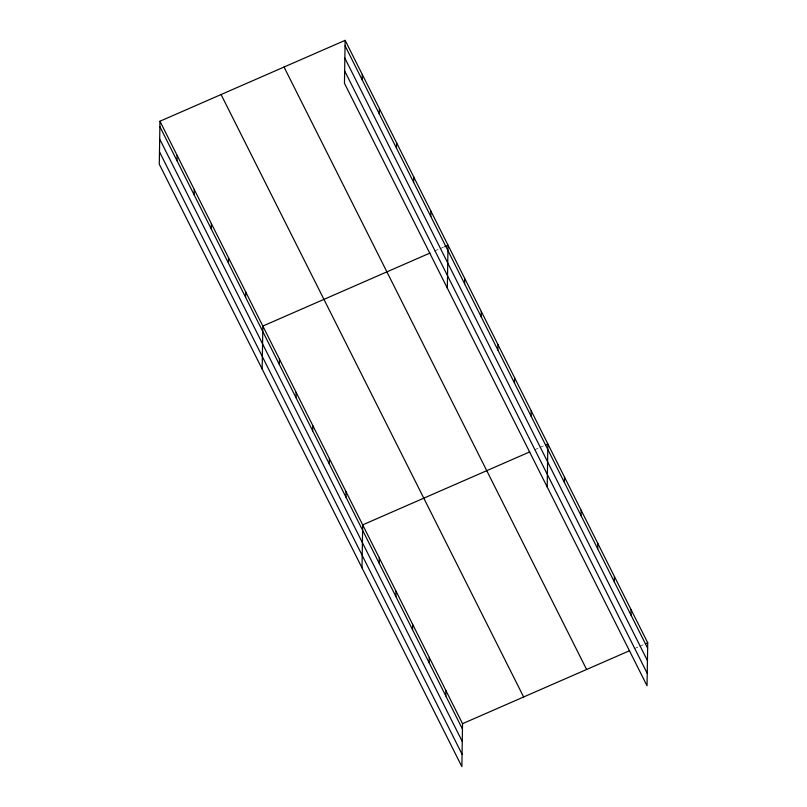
<?xml version="1.0" encoding="UTF-8"?>
<svg xmlns="http://www.w3.org/2000/svg" width="807" height="807" viewBox="0 0 807 807"><rect width="100%" height="100%" fill="white"/><g stroke="black" fill="none" stroke-linecap="round" stroke-linejoin="round"><path stroke-width="0.61" stroke-dasharray="4.04 3.03" d="M434.438 251.108L438.958 249.131M440.087 248.637L443.487 247.154M534.284 449.913L538.814 447.935M539.944 447.441L543.333 445.958M634.131 648.717L638.66 646.74M639.79 646.246L643.189 644.763"/><path stroke-width="1.21" d="M159.957 121.232L159.282 164.214L461.866 766.65L462.542 723.677L159.957 121.232L345.134 40.35L647.718 642.786L647.043 685.768L344.458 83.323L345.134 40.35M177.026 160.785L177.106 155.378M194.164 194.921L194.255 189.514M211.313 229.057L211.394 223.65M228.462 263.193L228.542 257.786M245.61 297.329L245.691 291.932M262.164 369.041L262.84 326.068L429.909 253.085M279.393 364.603L279.474 359.196M296.038 397.74L296.119 392.333M312.672 430.877L312.763 425.471M329.317 464.005L329.407 458.598M345.961 497.142L346.042 491.735M362.202 79.893L362.282 74.486M362.01 567.846L362.686 524.873L529.755 451.89M379.34 114.029L379.431 108.622M379.24 563.407L379.33 558M396.489 148.165L396.58 142.768M395.884 596.544L395.975 591.138M413.638 182.311L413.719 176.904M412.528 629.682L412.609 624.275M430.787 216.447L430.867 211.041M429.173 662.809L429.253 657.402M447.34 288.149L448.016 245.177L444.617 246.66M445.807 695.947L445.898 690.54M464.57 283.721L464.65 278.314M481.214 316.848L481.295 311.452M497.858 349.986L497.939 344.579M514.493 383.123L514.584 377.716M531.137 416.251L531.218 410.854M547.186 486.954L547.862 443.981L545.603 444.97M564.426 482.525L564.507 477.119M581.06 515.663L581.151 510.256M597.705 548.79L597.785 543.383M614.349 581.928L614.43 576.521M630.993 615.065L631.074 609.658M462.542 723.677L629.611 650.694M645.449 643.774L647.718 642.786M345.053 45.757L647.628 648.192M344.861 58.154L647.436 660.59M344.66 70.925L647.234 673.361M284.034 67.042L586.608 669.477M221.068 94.54L523.642 696.986M159.877 126.638L462.451 729.084M159.685 139.036L462.26 741.482M159.483 151.817L462.058 754.252"/></g></svg>
